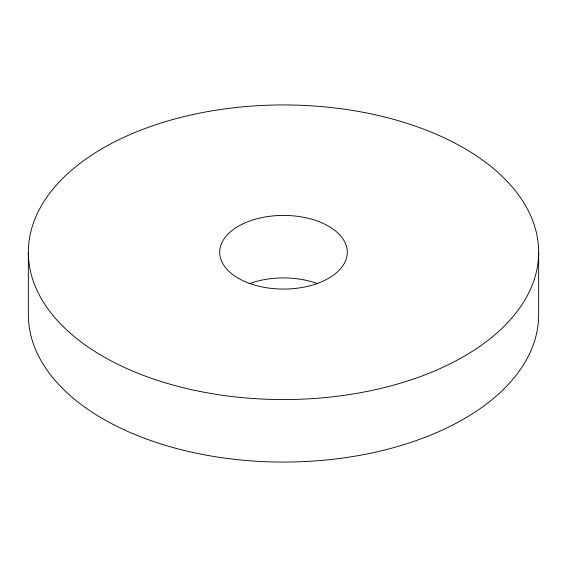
<?xml version="1.0" encoding="UTF-8"?>
<svg xmlns="http://www.w3.org/2000/svg" width="567" height="567" viewBox="0 0 567 567"><rect width="100%" height="100%" fill="white"/><g stroke="black" fill="none" stroke-linecap="round" stroke-linejoin="round"><path stroke-width="0.85" d="M538.65 252.251A255.15 147.307 0 0 1 155.925 379.826A255.15 147.307 0 0 1 155.925 124.676A255.15 147.307 0 0 1 538.65 252.251L538.65 314.749A255.15 147.307 0 0 1 283.5 462.062A255.15 147.307 0 0 1 28.35 314.749L28.35 252.251M249.104 283.734A63.788 36.827 0 0 1 317.896 283.734M238.395 278.291A63.788 36.827 0 0 0 345.112 261.784A63.788 36.827 0 0 0 266.993 216.679A63.788 36.827 0 0 0 238.395 278.291"/></g></svg>
